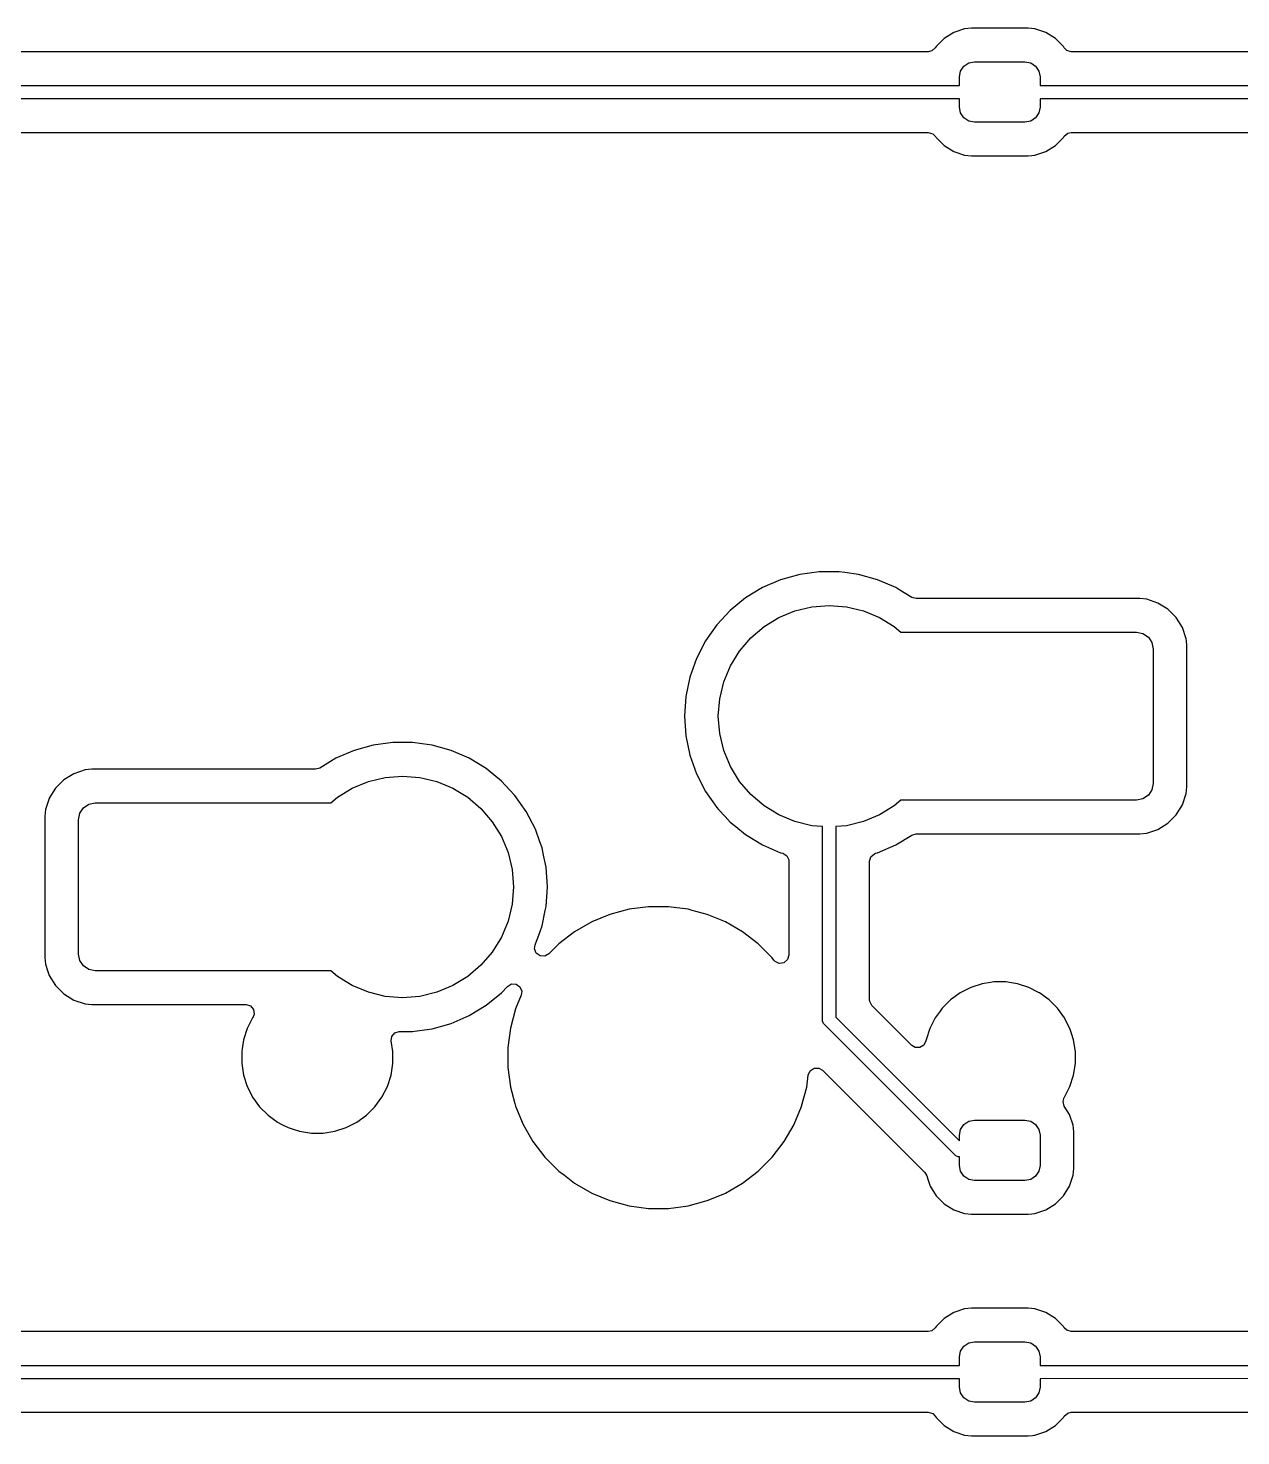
# Model space of a CAD drawing. Header units: millimetres. Extents: x 46 to 4458, y 59 to 1499.
# Drawn here: x 1665.3 to 1683.35, y 861.31 to 882.26 of the extents above; entities that cross this region are included whole.
import ezdxf

# ---------------------------------------------------------------- set-up
doc = ezdxf.new("R2010")
doc.units = ezdxf.units.MM
doc.layers.add('BLACK', color=7, linetype='Continuous')

msp = doc.modelspace()

# ---------------------------------------------------------------- linework, layer by layer
at = {"layer": 'BLACK', "linetype": 'Continuous'}
for p, q in [((1679.24041, 882.24724), (1679.07942, 882.19389)), ((1679.33976, 882.25739), (1679.24041, 882.24724)), ((1679.24041, 882.24724), (1679.24041, 882.24724)), ((1679.33978, 882.25739), (1679.33976, 882.25739)), ((1680.18647, 882.25739), (1679.33978, 882.25739)), ((1680.28583, 882.24724), (1680.18647, 882.25739)), ((1680.38768, 882.21349), (1680.28583, 882.24724)), ((1678.93507, 882.10486), (1678.81515, 881.98493)), ((1678.93508, 882.10486), (1678.93507, 882.10486)), ((1679.07941, 882.19389), (1678.93508, 882.10486)), ((1679.07942, 882.19389), (1679.07941, 882.19389)), ((1680.44682, 882.19389), (1680.38768, 882.21349)), ((1680.59116, 882.10486), (1680.44682, 882.19389)), ((1680.44682, 882.19389), (1680.44682, 882.19389)), ((1680.44682, 882.19389), (1680.44682, 882.19389)), ((1680.71109, 881.98493), (1680.59116, 882.10486)), ((1680.59116, 882.10486), (1680.59116, 882.10486)), ((1678.69812, 881.90739), (1661.77812, 881.90739)), ((1678.75171, 881.91957), (1678.69812, 881.90739)), ((1678.80365, 881.96629), (1678.75171, 881.91957)), ((1678.81515, 881.98493), (1678.80365, 881.96629)), ((1680.71892, 881.97223), (1680.71109, 881.98493)), ((1680.72258, 881.96629), (1680.71892, 881.97223)), ((1680.76108, 881.92707), (1680.72258, 881.96629)), ((1680.82812, 881.90739), (1680.76108, 881.92707)), ((1712.51187, 881.90739), (1680.82812, 881.90739)), ((1679.18025, 881.61799), (1679.22902, 881.69099)), ((1679.22902, 881.69099), (1679.30202, 881.73976)), ((1679.30202, 881.73976), (1679.38812, 881.75689)), ((1679.38812, 881.75689), (1680.13812, 881.75689)), ((1680.13812, 881.75689), (1680.22422, 881.73976)), ((1680.22422, 881.73976), (1680.29722, 881.69099)), ((1680.29722, 881.69099), (1680.34599, 881.61799)), ((1679.16312, 881.53189), (1679.18025, 881.61799)), ((1679.16312, 881.40542), (1679.16312, 881.53189)), ((1680.34599, 881.61799), (1680.36312, 881.53189)), ((1680.36312, 881.53189), (1680.36312, 881.40544)), ((1661.31312, 881.40498), (1679.16312, 881.40542)), ((1679.16312, 881.20734), (1661.31312, 881.2069)), ((1679.16312, 881.08189), (1679.16312, 881.20734)), ((1680.36312, 881.40544), (1712.97687, 881.40624)), ((1712.97687, 881.20816), (1680.36312, 881.20737)), ((1680.36312, 881.20737), (1680.36312, 881.08189)), ((1679.18025, 880.99578), (1679.16312, 881.08189)), ((1679.22902, 880.92279), (1679.18025, 880.99578)), ((1680.34599, 880.99578), (1680.29722, 880.92279)), ((1680.36312, 881.08189), (1680.34599, 880.99578)), ((1679.30202, 880.87401), (1679.22902, 880.92279)), ((1679.38812, 880.85689), (1679.30202, 880.87401)), ((1680.13812, 880.85689), (1679.38812, 880.85689)), ((1680.22422, 880.87401), (1680.13812, 880.85689)), ((1680.29722, 880.92279), (1680.22422, 880.87401)), ((1661.77812, 880.70639), (1678.69812, 880.70639)), ((1678.69812, 880.70639), (1678.76515, 880.6867)), ((1678.76515, 880.6867), (1678.80365, 880.64748)), ((1678.80365, 880.64748), (1678.80885, 880.63906)), ((1678.80885, 880.63906), (1678.81515, 880.62884)), ((1678.81515, 880.62884), (1678.93507, 880.50892)), ((1680.59116, 880.50892), (1680.71109, 880.62884)), ((1680.71109, 880.62884), (1680.72258, 880.64748)), ((1680.72258, 880.64748), (1680.77453, 880.69421)), ((1680.77453, 880.69421), (1680.82812, 880.70639)), ((1680.82812, 880.70639), (1712.51187, 880.70639)), ((1678.93507, 880.50892), (1678.93508, 880.50892)), ((1678.93508, 880.50892), (1679.07941, 880.41989)), ((1679.07941, 880.41989), (1679.07942, 880.41989)), ((1679.07942, 880.41989), (1679.07942, 880.41988)), ((1679.07942, 880.41988), (1679.24041, 880.36654)), ((1679.24041, 880.36654), (1679.33977, 880.35639)), ((1680.18647, 880.35639), (1680.24088, 880.36195)), ((1680.24088, 880.36195), (1680.28583, 880.36654)), ((1680.28583, 880.36654), (1680.44682, 880.41988)), ((1680.44682, 880.41988), (1680.59116, 880.50892)), ((1679.33977, 880.35639), (1680.18646, 880.35639)), ((1680.18646, 880.35639), (1680.18647, 880.35639)), ((1680.18647, 880.35639), (1680.18647, 880.35639)), ((1676.78456, 874.12733), (1676.50127, 874.04795)), ((1677.07602, 874.16739), (1676.78456, 874.12733)), ((1676.78456, 874.12733), (1676.78456, 874.12733)), ((1677.37022, 874.16739), (1677.07602, 874.16739)), ((1677.07602, 874.16739), (1677.07602, 874.16739)), ((1677.45474, 874.15577), (1677.37022, 874.16739)), ((1677.37022, 874.16739), (1677.37022, 874.16739)), ((1677.66167, 874.12733), (1677.45474, 874.15577)), ((1677.66168, 874.12733), (1677.66167, 874.12733)), ((1677.94496, 874.04795), (1677.66168, 874.12733)), ((1677.66168, 874.12733), (1677.66168, 874.12733)), ((1676.23144, 873.93075), (1675.98007, 873.77789)), ((1676.50127, 874.04795), (1676.23144, 873.93075)), ((1676.23144, 873.93075), (1676.23144, 873.93075)), ((1678.21479, 873.93075), (1677.94496, 874.04795)), ((1678.22938, 873.92188), (1678.21479, 873.93075)), ((1678.27577, 873.89367), (1678.22938, 873.92188)), ((1678.45375, 873.78544), (1678.27577, 873.89367)), ((1675.98007, 873.77789), (1675.75186, 873.59223)), ((1676.965, 873.64657), (1677.22312, 873.66689)), ((1677.22312, 873.66689), (1677.48124, 873.64657)), ((1678.51818, 873.76739), (1678.45375, 873.78544)), ((1679.89599, 873.76739), (1678.51818, 873.76739)), ((1679.896, 873.76739), (1679.89599, 873.76739)), ((1681.84813, 873.76739), (1679.896, 873.76739)), ((1681.84814, 873.76739), (1681.84813, 873.76739)), ((1681.95091, 873.75689), (1681.84814, 873.76739)), ((1681.95092, 873.75689), (1681.95091, 873.75689)), ((1682.11745, 873.7017), (1681.95092, 873.75689)), ((1682.26678, 873.6096), (1682.11745, 873.7017)), ((1675.75186, 873.59223), (1675.55105, 873.37721)), ((1676.25327, 873.35177), (1676.47404, 873.48705)), ((1676.47404, 873.48705), (1676.71324, 873.58613)), ((1676.71324, 873.58613), (1676.965, 873.64657)), ((1677.48124, 873.64657), (1677.733, 873.58613)), ((1677.733, 873.58613), (1677.9722, 873.48705)), ((1677.9722, 873.48705), (1678.19297, 873.35177)), ((1682.39083, 873.48554), (1682.26678, 873.6096)), ((1682.48293, 873.33622), (1682.39083, 873.48554)), ((1675.55105, 873.37721), (1675.3814, 873.13687)), ((1676.05639, 873.18361), (1676.25327, 873.35177)), ((1678.19297, 873.35177), (1678.29234, 873.26689)), ((1678.29234, 873.26689), (1679.84812, 873.26689)), ((1679.84812, 873.26689), (1681.79812, 873.26689)), ((1681.79812, 873.26689), (1681.89379, 873.24786)), ((1681.89379, 873.24786), (1681.9749, 873.19366)), ((1682.53812, 873.16969), (1682.48293, 873.33622)), ((1675.3814, 873.13687), (1675.24605, 872.87565)), ((1675.3814, 873.13687), (1675.3814, 873.13687)), ((1675.88824, 872.98673), (1676.05639, 873.18361)), ((1681.9749, 873.19366), (1682.02909, 873.11256)), ((1682.02909, 873.11256), (1682.04812, 873.01689)), ((1682.53812, 873.16968), (1682.53812, 873.16969)), ((1682.54147, 873.13687), (1682.53812, 873.16968)), ((1682.54862, 873.0669), (1682.54147, 873.13687)), ((1682.54862, 870.96688), (1682.54862, 873.0669)), ((1675.24605, 872.87565), (1675.14753, 872.59845)), ((1675.75296, 872.76597), (1675.88824, 872.98673)), ((1682.04812, 873.01689), (1682.04812, 871.01689)), ((1675.65388, 872.52677), (1675.75296, 872.76597)), ((1675.14752, 872.59843), (1675.08767, 872.3104)), ((1675.14753, 872.59845), (1675.14752, 872.59843)), ((1675.59343, 872.275), (1675.65388, 872.52677)), ((1675.08767, 872.3104), (1675.06759, 872.01689)), ((1675.08767, 872.3104), (1675.08767, 872.3104)), ((1675.57312, 872.01689), (1675.59343, 872.275)), ((1675.06759, 872.01689), (1675.08767, 871.72338)), ((1675.59343, 871.75877), (1675.57312, 872.01689)), ((1670.43456, 871.58733), (1670.15127, 871.50795)), ((1670.72602, 871.62739), (1670.43456, 871.58733)), ((1670.43456, 871.58733), (1670.43456, 871.58733)), ((1671.02022, 871.62739), (1670.72602, 871.62739)), ((1670.72602, 871.62739), (1670.72602, 871.62739)), ((1671.16595, 871.60736), (1671.02022, 871.62739)), ((1671.02022, 871.62739), (1671.02022, 871.62739)), ((1671.31167, 871.58733), (1671.16595, 871.60736)), ((1671.31168, 871.58733), (1671.31167, 871.58733)), ((1671.59496, 871.50795), (1671.31168, 871.58733)), ((1671.31168, 871.58733), (1671.31168, 871.58733)), ((1675.08767, 871.72338), (1675.08767, 871.72337)), ((1675.08767, 871.72337), (1675.14752, 871.43534)), ((1675.65388, 871.50701), (1675.59343, 871.75877)), ((1669.88144, 871.39075), (1669.64249, 871.24544)), ((1670.15127, 871.50795), (1669.88144, 871.39075)), ((1669.88144, 871.39075), (1669.88144, 871.39075)), ((1671.86479, 871.39075), (1671.59496, 871.50795)), ((1671.8648, 871.39075), (1671.86479, 871.39075)), ((1672.11616, 871.23789), (1671.8648, 871.39075)), ((1675.14752, 871.43534), (1675.14753, 871.43533)), ((1675.14753, 871.43533), (1675.24605, 871.15813)), ((1675.75296, 871.2678), (1675.65388, 871.50701)), ((1665.97878, 871.1617), (1665.82946, 871.0696)), ((1665.97879, 871.1617), (1665.97878, 871.1617)), ((1666.14532, 871.21689), (1665.97879, 871.1617)), ((1666.2481, 871.22739), (1666.14532, 871.21689)), ((1666.14532, 871.21689), (1666.14532, 871.21689)), ((1666.24812, 871.22739), (1666.2481, 871.22739)), ((1669.57806, 871.22739), (1666.24812, 871.22739)), ((1669.64249, 871.24544), (1669.57806, 871.22739)), ((1672.11617, 871.23789), (1672.11616, 871.23789)), ((1672.14522, 871.21425), (1672.11617, 871.23789)), ((1672.11617, 871.23789), (1672.11617, 871.23789)), ((1672.34438, 871.05223), (1672.14522, 871.21425)), ((1675.24605, 871.15813), (1675.3814, 870.89691)), ((1675.88824, 871.04704), (1675.75296, 871.2678)), ((1665.70541, 870.94555), (1665.61331, 870.79622)), ((1665.82946, 871.0696), (1665.70541, 870.94555)), ((1669.90327, 870.81177), (1670.12404, 870.94705)), ((1670.12404, 870.94705), (1670.36324, 871.04613)), ((1670.36324, 871.04613), (1670.615, 871.10657)), ((1670.615, 871.10657), (1670.87312, 871.12689)), ((1670.87312, 871.12689), (1671.13124, 871.10657)), ((1671.13124, 871.10657), (1671.383, 871.04613)), ((1671.383, 871.04613), (1671.6222, 870.94705)), ((1671.6222, 870.94705), (1671.84297, 870.81177)), ((1672.34438, 871.05222), (1672.34438, 871.05223)), ((1672.47072, 870.91695), (1672.34438, 871.05222)), ((1672.34438, 871.05222), (1672.34438, 871.05222)), ((1676.05639, 870.85016), (1675.88824, 871.04704)), ((1682.04812, 871.01689), (1682.02909, 870.92122)), ((1682.53812, 870.86409), (1682.54862, 870.96688)), ((1665.61151, 870.7908), (1665.55812, 870.62968)), ((1665.6133, 870.79622), (1665.61151, 870.7908)), ((1665.61331, 870.79622), (1665.6133, 870.79622)), ((1666.20245, 870.70786), (1666.29812, 870.72689)), ((1666.29812, 870.72689), (1668.34812, 870.72689)), ((1668.34812, 870.72689), (1669.80389, 870.72689)), ((1669.80389, 870.72689), (1669.90327, 870.81177)), ((1671.84297, 870.81177), (1672.03985, 870.64361)), ((1672.54519, 870.83721), (1672.47072, 870.91695)), ((1672.71484, 870.59687), (1672.54519, 870.83721)), ((1675.3814, 870.89691), (1675.3814, 870.8969)), ((1675.3814, 870.8969), (1675.55105, 870.65656)), ((1676.25327, 870.68201), (1676.05639, 870.85016)), ((1678.29234, 870.76689), (1678.19297, 870.68201)), ((1679.74812, 870.76689), (1678.29234, 870.76689)), ((1681.79812, 870.76689), (1679.74812, 870.76689)), ((1681.89379, 870.78592), (1681.79812, 870.76689)), ((1681.9749, 870.84011), (1681.89379, 870.78592)), ((1682.02909, 870.92122), (1681.9749, 870.84011)), ((1682.48293, 870.69755), (1682.53812, 870.86409)), ((1665.55812, 870.62968), (1665.54762, 870.5269)), ((1665.54762, 870.5269), (1665.54762, 868.42689)), ((1665.55812, 870.62968), (1665.55812, 870.62968)), ((1665.55812, 870.62968), (1665.55812, 870.62968)), ((1666.04812, 870.47689), (1666.06715, 870.57256)), ((1666.06715, 870.57256), (1666.12134, 870.65366)), ((1666.12134, 870.65366), (1666.20245, 870.70786)), ((1672.03985, 870.64361), (1672.208, 870.44673)), ((1672.71484, 870.59686), (1672.71484, 870.59687)), ((1672.71484, 870.59687), (1672.71484, 870.59687)), ((1672.85019, 870.33565), (1672.71484, 870.59686)), ((1675.55105, 870.65656), (1675.57689, 870.6289)), ((1675.57689, 870.6289), (1675.67379, 870.52515)), ((1675.67379, 870.52515), (1675.75186, 870.44155)), ((1676.47404, 870.54673), (1676.25327, 870.68201)), ((1676.71324, 870.44764), (1676.47404, 870.54673)), ((1677.9722, 870.54673), (1677.733, 870.44764)), ((1678.19297, 870.68201), (1677.9722, 870.54673)), ((1682.26678, 870.42418), (1682.39083, 870.54823)), ((1682.39083, 870.54823), (1682.48293, 870.69755)), ((1666.04812, 868.47689), (1666.04812, 870.47689)), ((1672.208, 870.44673), (1672.34328, 870.22597)), ((1672.91761, 870.14595), (1672.85019, 870.33565)), ((1675.75186, 870.44155), (1675.83485, 870.37403)), ((1675.83485, 870.37403), (1675.98007, 870.25589)), ((1676.965, 870.3872), (1676.71324, 870.44764)), ((1677.12381, 870.3747), (1676.965, 870.3872)), ((1677.12504, 867.47738), (1677.12381, 870.3747)), ((1677.48124, 870.3872), (1677.3219, 870.37466)), ((1677.3219, 870.37466), (1677.3231, 867.53567)), ((1677.733, 870.44764), (1677.48124, 870.3872)), ((1681.95092, 870.27689), (1682.11745, 870.33207)), ((1682.11745, 870.33207), (1682.26678, 870.42418)), ((1672.34328, 870.22597), (1672.44236, 869.98677)), ((1672.94871, 870.05845), (1672.91761, 870.14595)), ((1675.98007, 870.25589), (1675.98007, 870.25589)), ((1675.98007, 870.25589), (1675.98007, 870.25589)), ((1675.98007, 870.25589), (1676.23144, 870.10303)), ((1676.23144, 870.10303), (1676.23144, 870.10303)), ((1676.23144, 870.10303), (1676.50128, 869.98582)), ((1677.94496, 869.98582), (1678.21479, 870.10302)), ((1678.21479, 870.10302), (1678.2148, 870.10303)), ((1678.2148, 870.10303), (1678.45375, 870.24834)), ((1678.2148, 870.10303), (1678.2148, 870.10303)), ((1678.45375, 870.24834), (1678.51818, 870.26639)), ((1678.51818, 870.26639), (1679.6981, 870.26639)), ((1679.6981, 870.26639), (1679.69811, 870.26639)), ((1679.69811, 870.26639), (1681.84813, 870.26639)), ((1681.84813, 870.26639), (1681.95092, 870.27689)), ((1672.44236, 869.98677), (1672.50281, 869.735)), ((1672.94871, 870.05843), (1672.94871, 870.05845)), ((1672.97136, 869.94945), (1672.94871, 870.05843)), ((1673.00857, 869.7704), (1672.97136, 869.94945)), ((1676.50128, 869.98582), (1676.53207, 869.97719)), ((1676.53207, 869.97719), (1676.59132, 869.94015)), ((1676.59132, 869.94015), (1676.62113, 869.87696)), ((1677.82362, 869.85779), (1677.8433, 869.92483)), ((1677.8433, 869.92483), (1677.89611, 869.97058)), ((1677.89611, 869.97058), (1677.91417, 869.97719)), ((1677.91417, 869.97719), (1677.94496, 869.98582)), ((1677.94496, 869.98582), (1677.94496, 869.98582)), ((1672.50281, 869.735), (1672.52312, 869.47689)), ((1673.02864, 869.47689), (1673.00857, 869.7704)), ((1676.62113, 869.87696), (1676.62262, 869.85779)), ((1676.62262, 869.85779), (1676.62262, 868.46141)), ((1677.82362, 868.42689), (1677.82362, 869.85779)), ((1672.52312, 869.47689), (1672.50281, 869.21877)), ((1673.00857, 869.18338), (1673.02864, 869.47689)), ((1672.50281, 869.21877), (1672.44236, 868.96701)), ((1672.94871, 868.89534), (1672.99682, 869.12682)), ((1672.99682, 869.12682), (1673.00857, 869.18338)), ((1673.96012, 869.06674), (1673.68832, 868.95415)), ((1674.24432, 869.14289), (1673.96012, 869.06674)), ((1674.536, 869.18129), (1674.24432, 869.14289)), ((1674.53601, 869.18129), (1674.536, 869.18129)), ((1674.83023, 869.18129), (1674.53601, 869.18129)), ((1674.53601, 869.18129), (1674.53601, 869.18129)), ((1674.83024, 869.18129), (1674.83023, 869.18129)), ((1674.83023, 869.18129), (1674.83023, 869.18129)), ((1675.12192, 869.14289), (1674.83024, 869.18129)), ((1675.18187, 869.12682), (1675.12192, 869.14289)), ((1675.12192, 869.14289), (1675.12192, 869.14289)), ((1675.12192, 869.14289), (1675.12192, 869.14289)), ((1675.40611, 869.06674), (1675.18187, 869.12682)), ((1675.67791, 868.95415), (1675.40611, 869.06674)), ((1672.44236, 868.96701), (1672.34328, 868.7278)), ((1672.90063, 868.76005), (1672.94871, 868.89533)), ((1672.94871, 868.89533), (1672.94871, 868.89534)), ((1672.94871, 868.89534), (1672.94871, 868.89534)), ((1673.68831, 868.95415), (1673.43353, 868.80705)), ((1673.68832, 868.95415), (1673.68831, 868.95415)), ((1675.67793, 868.95415), (1675.67791, 868.95415)), ((1675.93271, 868.80705), (1675.67793, 868.95415)), ((1672.34328, 868.7278), (1672.208, 868.50704)), ((1672.85368, 868.62793), (1672.90063, 868.76005)), ((1673.43351, 868.80704), (1673.20011, 868.62794)), ((1673.43353, 868.80705), (1673.43351, 868.80704)), ((1675.93272, 868.80704), (1675.93271, 868.80705)), ((1675.93271, 868.80705), (1675.93271, 868.80705)), ((1676.16613, 868.62794), (1675.93272, 868.80704)), ((1675.93272, 868.80704), (1675.93272, 868.80704)), ((1675.93272, 868.80704), (1675.93272, 868.80704)), ((1665.54762, 868.42689), (1665.54762, 868.42687)), ((1665.54762, 868.42687), (1665.55812, 868.32409)), ((1666.06715, 868.38122), (1666.04812, 868.47689)), ((1672.208, 868.50704), (1672.03985, 868.31016)), ((1672.83901, 868.55704), (1672.84896, 868.61529)), ((1672.86343, 868.49158), (1672.83901, 868.55704)), ((1672.84896, 868.61529), (1672.85019, 868.61811)), ((1672.85019, 868.61812), (1672.85368, 868.62793)), ((1672.85019, 868.61811), (1672.85019, 868.61812)), ((1672.91936, 868.44971), (1672.86343, 868.49158)), ((1672.98905, 868.44472), (1672.91936, 868.44971)), ((1673.05038, 868.47821), (1672.98905, 868.44472)), ((1673.20011, 868.62794), (1673.05038, 868.47821)), ((1676.16614, 868.62793), (1676.16613, 868.62794)), ((1676.37416, 868.4199), (1676.16614, 868.62793)), ((1676.37417, 868.41989), (1676.37416, 868.4199)), ((1676.40024, 868.38592), (1676.37417, 868.41989)), ((1676.62262, 868.46141), (1676.60293, 868.39437)), ((1677.82362, 867.79698), (1677.82362, 868.42689)), ((1665.55812, 868.32409), (1665.55812, 868.32409)), ((1665.55812, 868.32409), (1665.589, 868.23091)), ((1665.589, 868.23091), (1665.61331, 868.15755)), ((1666.12134, 868.30011), (1666.06715, 868.38122)), ((1666.20245, 868.24592), (1666.12134, 868.30011)), ((1666.29812, 868.22689), (1666.20245, 868.24592)), ((1668.22312, 868.22689), (1666.29812, 868.22689)), ((1669.80389, 868.22689), (1668.22312, 868.22689)), ((1669.90327, 868.14201), (1669.80389, 868.22689)), ((1672.03985, 868.31016), (1671.84297, 868.14201)), ((1676.41742, 868.36769), (1676.40024, 868.38592)), ((1676.48097, 868.33867), (1676.41742, 868.36769)), ((1676.55013, 868.34861), (1676.48097, 868.33867)), ((1676.60293, 868.39437), (1676.55013, 868.34861)), ((1665.61331, 868.15755), (1665.70541, 868.00823)), ((1665.70541, 868.00823), (1665.82946, 867.88418)), ((1670.12404, 868.00673), (1669.90327, 868.14201)), ((1670.36324, 867.90764), (1670.12404, 868.00673)), ((1671.6222, 868.00673), (1671.383, 867.90764)), ((1671.84297, 868.14201), (1671.6222, 868.00673)), ((1672.43261, 867.99602), (1672.49275, 868.03158)), ((1672.49275, 868.03158), (1672.56257, 868.02898)), ((1672.56257, 868.02898), (1672.6199, 867.98904)), ((1679.49956, 868.03467), (1679.33108, 867.97993)), ((1679.62478, 868.05451), (1679.49956, 868.03467)), ((1679.67454, 868.06239), (1679.62478, 868.05451)), ((1679.8517, 868.06239), (1679.67454, 868.06239)), ((1679.93919, 868.04853), (1679.8517, 868.06239)), ((1680.02668, 868.03467), (1679.93919, 868.04853)), ((1680.19516, 867.97993), (1680.02668, 868.03467)), ((1665.82946, 867.88418), (1665.97879, 867.79207)), ((1665.97879, 867.79207), (1666.14532, 867.73689)), ((1670.615, 867.8472), (1670.36324, 867.90764)), ((1670.87312, 867.82689), (1670.615, 867.8472)), ((1671.13124, 867.8472), (1670.87312, 867.82689)), ((1671.383, 867.90764), (1671.13124, 867.8472)), ((1672.11617, 867.71589), (1672.34438, 867.90155)), ((1672.34438, 867.90155), (1672.43261, 867.99602)), ((1672.63779, 867.86393), (1672.55327, 867.65988)), ((1672.6199, 867.98904), (1672.64654, 867.92445)), ((1672.64654, 867.92445), (1672.63779, 867.86393)), ((1677.82645, 867.77063), (1677.82362, 867.79698)), ((1679.0299, 867.79537), (1678.90464, 867.6701)), ((1679.02991, 867.79537), (1679.0299, 867.79537)), ((1679.0299, 867.79537), (1679.0299, 867.79537)), ((1679.09887, 867.84548), (1679.02991, 867.79537)), ((1679.17323, 867.8995), (1679.09887, 867.84548)), ((1679.33108, 867.97993), (1679.17323, 867.8995)), ((1679.33108, 867.97993), (1679.33108, 867.97993)), ((1680.33975, 867.90626), (1680.19516, 867.97993)), ((1680.19516, 867.97993), (1680.19516, 867.97993)), ((1680.35301, 867.8995), (1680.33975, 867.90626)), ((1680.49633, 867.79537), (1680.35301, 867.8995)), ((1680.6216, 867.6701), (1680.49633, 867.79537)), ((1666.14532, 867.73689), (1666.24811, 867.72639)), ((1666.24811, 867.72639), (1668.17524, 867.72639)), ((1668.17524, 867.72639), (1668.17525, 867.72639)), ((1668.17525, 867.72639), (1668.54217, 867.72639)), ((1668.54217, 867.72639), (1668.60921, 867.7067)), ((1668.60921, 867.7067), (1668.65496, 867.6539)), ((1668.6649, 867.58474), (1668.64249, 867.52951)), ((1668.65496, 867.6539), (1668.6649, 867.58474)), ((1671.8648, 867.56303), (1672.11617, 867.71589)), ((1672.55327, 867.65988), (1672.47712, 867.37568)), ((1677.85994, 867.7093), (1677.82645, 867.77063)), ((1678.4527, 867.11654), (1677.85994, 867.7093)), ((1678.87338, 867.62709), (1678.80051, 867.52678)), ((1678.90464, 867.6701), (1678.87338, 867.62709)), ((1678.90464, 867.6701), (1678.90464, 867.6701)), ((1678.90464, 867.6701), (1678.90464, 867.6701)), ((1680.72573, 867.52678), (1680.6216, 867.6701)), ((1668.64051, 867.52678), (1668.56008, 867.36893)), ((1668.64249, 867.52951), (1668.64051, 867.52678)), ((1671.31167, 867.36645), (1671.59496, 867.44582)), ((1671.59496, 867.44582), (1671.8648, 867.56303)), ((1672.47712, 867.37568), (1672.43872, 867.084)), ((1677.13997, 867.44133), (1677.12504, 867.47738)), ((1677.15241, 867.42618), (1677.13997, 867.44133)), ((1679.10756, 865.47374), (1677.15241, 867.42618)), ((1677.3231, 867.53567), (1679.16312, 865.69821)), ((1678.80051, 867.52678), (1678.72008, 867.36893)), ((1680.74222, 867.49442), (1680.72573, 867.52678)), ((1680.80616, 867.36893), (1680.74222, 867.49442)), ((1668.50533, 867.20044), (1668.48405, 867.06604)), ((1668.56008, 867.36893), (1668.50533, 867.20044)), ((1668.56008, 867.36893), (1668.56008, 867.36893)), ((1670.70367, 867.18299), (1670.71262, 867.25228)), ((1670.72862, 867.02547), (1670.70367, 867.18299)), ((1670.71262, 867.25228), (1670.75762, 867.30573)), ((1670.75762, 867.30573), (1670.82437, 867.32637)), ((1670.82437, 867.32637), (1670.82614, 867.32639)), ((1670.82614, 867.32639), (1671.02022, 867.32639)), ((1671.02022, 867.32639), (1671.05164, 867.33071)), ((1671.05164, 867.33071), (1671.31167, 867.36645)), ((1678.66286, 867.18482), (1678.63293, 867.12168)), ((1678.66533, 867.20045), (1678.66286, 867.18482)), ((1678.72008, 867.36893), (1678.66533, 867.20045)), ((1678.72008, 867.36893), (1678.72008, 867.36893)), ((1680.83046, 867.29416), (1680.80616, 867.36893)), ((1680.80616, 867.36893), (1680.80616, 867.36893)), ((1680.86091, 867.20044), (1680.83046, 867.29416)), ((1680.88862, 867.02547), (1680.86091, 867.20044)), ((1668.48405, 867.06604), (1668.47762, 867.02547)), ((1668.47762, 867.02547), (1668.47762, 866.84831)), ((1670.72862, 866.84831), (1670.72862, 867.02547)), ((1672.43872, 867.084), (1672.43872, 867.08399)), ((1672.43872, 867.08399), (1672.43872, 866.78979)), ((1678.50375, 867.08575), (1678.4527, 867.11654)), ((1678.57361, 867.08475), (1678.50375, 867.08575)), ((1678.63293, 867.12168), (1678.57361, 867.08475)), ((1680.88862, 866.84831), (1680.88862, 867.02547)), ((1668.47762, 866.84831), (1668.48868, 866.77847)), ((1668.48868, 866.77847), (1668.50533, 866.67333)), ((1670.70091, 866.67333), (1670.72862, 866.84831)), ((1672.43872, 866.78979), (1672.43872, 866.78977)), ((1672.43872, 866.78977), (1672.47703, 866.49878)), ((1676.94082, 866.74), (1676.99914, 866.77847)), ((1676.99914, 866.77847), (1677.06901, 866.7793)), ((1677.06901, 866.7793), (1677.12317, 866.7476)), ((1677.12317, 866.7476), (1678.64514, 865.22563)), ((1680.86091, 866.67333), (1680.88862, 866.84831)), ((1668.50533, 866.67333), (1668.56008, 866.50485)), ((1670.64616, 866.50485), (1670.70091, 866.67333)), ((1676.88912, 866.49809), (1676.91255, 866.6761)), ((1676.91255, 866.6761), (1676.94082, 866.74)), ((1680.80616, 866.50485), (1680.86091, 866.67333)), ((1668.56008, 866.50485), (1668.56008, 866.50485)), ((1668.56008, 866.50485), (1668.63209, 866.36352)), ((1668.63209, 866.36352), (1668.64051, 866.347)), ((1668.64051, 866.347), (1668.74464, 866.20367)), ((1670.4616, 866.20367), (1670.56573, 866.347)), ((1670.56573, 866.347), (1670.64616, 866.50485)), ((1672.47703, 866.49878), (1672.47712, 866.49809)), ((1672.47712, 866.49809), (1672.54254, 866.25393)), ((1676.81297, 866.2139), (1676.88912, 866.49809)), ((1680.70557, 866.28138), (1680.72382, 866.34388)), ((1680.72382, 866.34388), (1680.72572, 866.34698)), ((1680.72572, 866.34698), (1680.72573, 866.347)), ((1680.72573, 866.347), (1680.80616, 866.50485)), ((1668.74464, 866.20367), (1668.86991, 866.0784)), ((1670.33633, 866.0784), (1670.4616, 866.20367)), ((1672.54254, 866.25393), (1672.55327, 866.21389)), ((1672.55327, 866.21389), (1672.66585, 865.94209)), ((1676.7012, 865.94407), (1676.80956, 866.20567)), ((1676.80956, 866.20567), (1676.81297, 866.2139)), ((1680.72401, 866.21399), (1680.70557, 866.28138)), ((1680.80012, 866.09059), (1680.72401, 866.21399)), ((1668.86991, 866.0784), (1669.01323, 865.97427)), ((1669.01323, 865.97427), (1669.0764, 865.94208)), ((1669.0764, 865.94208), (1669.17108, 865.89385)), ((1670.03516, 865.89385), (1670.19301, 865.97427)), ((1670.19301, 865.97427), (1670.33633, 866.0784)), ((1672.66585, 865.94209), (1672.66586, 865.94208)), ((1672.66586, 865.94208), (1672.81296, 865.6873)), ((1676.55327, 865.68729), (1676.70038, 865.94208)), ((1676.70038, 865.94208), (1676.7012, 865.94407)), ((1679.18025, 865.86799), (1679.22902, 865.94099)), ((1679.22902, 865.94099), (1679.30202, 865.98976)), ((1679.30202, 865.98976), (1679.38812, 866.00689)), ((1679.38812, 866.00689), (1680.13812, 866.00689)), ((1680.13812, 866.00689), (1680.22422, 865.98976)), ((1680.22422, 865.98976), (1680.29722, 865.94099)), ((1680.29722, 865.94099), (1680.34599, 865.86799)), ((1680.80012, 866.09058), (1680.80012, 866.09059)), ((1680.80012, 866.09059), (1680.80012, 866.09059)), ((1680.85347, 865.9296), (1680.80012, 866.09058)), ((1680.86362, 865.83023), (1680.85347, 865.9296)), ((1669.17108, 865.89385), (1669.17108, 865.89384)), ((1669.17108, 865.89384), (1669.2448, 865.86989)), ((1669.2448, 865.86989), (1669.33956, 865.8391)), ((1669.33956, 865.8391), (1669.51454, 865.81139)), ((1669.51454, 865.81139), (1669.51454, 865.81139)), ((1669.51454, 865.81139), (1669.6917, 865.81139)), ((1669.6917, 865.81139), (1669.86667, 865.8391)), ((1669.6917, 865.81139), (1669.6917, 865.81139)), ((1669.86667, 865.8391), (1670.03516, 865.89385)), ((1679.16312, 865.78189), (1679.18025, 865.86799)), ((1679.16312, 865.69821), (1679.16312, 865.78189)), ((1680.34599, 865.86799), (1680.36312, 865.78189)), ((1680.36312, 865.78189), (1680.36312, 865.33189)), ((1680.86362, 865.28354), (1680.86362, 865.83023)), ((1672.81296, 865.6873), (1672.81297, 865.68728)), ((1672.81297, 865.68728), (1672.99207, 865.45388)), ((1676.37417, 865.45388), (1676.55327, 865.68729)), ((1672.99207, 865.45388), (1672.99207, 865.45387)), ((1672.99207, 865.45387), (1673.2001, 865.24584)), ((1676.16613, 865.24584), (1676.37417, 865.45388)), ((1679.11812, 865.46937), (1679.10756, 865.47374)), ((1679.14361, 865.45881), (1679.11812, 865.46937)), ((1679.16312, 865.45689), (1679.14361, 865.45881)), ((1679.16312, 865.33189), (1679.16312, 865.45689)), ((1679.18025, 865.24578), (1679.16312, 865.33189)), ((1680.36312, 865.33189), (1680.34599, 865.24578)), ((1680.85347, 865.18418), (1680.86362, 865.28354)), ((1673.2001, 865.24584), (1673.20011, 865.24584)), ((1673.20011, 865.24584), (1673.28104, 865.18374)), ((1673.28104, 865.18374), (1673.43352, 865.06673)), ((1675.93272, 865.06673), (1676.16613, 865.24584)), ((1678.64514, 865.22563), (1678.67516, 865.17696)), ((1678.67516, 865.17696), (1678.69618, 865.11353)), ((1678.69618, 865.11353), (1678.72612, 865.02319)), ((1679.22902, 865.17279), (1679.18025, 865.24578)), ((1679.30202, 865.12401), (1679.22902, 865.17279)), ((1679.38812, 865.10689), (1679.30202, 865.12401)), ((1680.13812, 865.10689), (1679.38812, 865.10689)), ((1680.22422, 865.12401), (1680.13812, 865.10689)), ((1680.29722, 865.17279), (1680.22422, 865.12401)), ((1680.34599, 865.24578), (1680.29722, 865.17279)), ((1680.80012, 865.02319), (1680.85347, 865.18418)), ((1673.43352, 865.06673), (1673.43353, 865.06673)), ((1673.43353, 865.06673), (1673.68831, 864.91963)), ((1673.68831, 864.91963), (1673.68832, 864.91962)), ((1673.68832, 864.91962), (1673.96012, 864.80704)), ((1675.40611, 864.80704), (1675.56991, 864.87489)), ((1675.56991, 864.87489), (1675.67791, 864.91962)), ((1675.67791, 864.91962), (1675.67792, 864.91962)), ((1675.67792, 864.91963), (1675.93272, 865.06673)), ((1675.67792, 864.91962), (1675.67792, 864.91963)), ((1678.72612, 865.02319), (1678.72612, 865.02318)), ((1678.72612, 865.02318), (1678.81515, 864.87885)), ((1678.81515, 864.87885), (1678.81515, 864.87884)), ((1678.81515, 864.87884), (1678.93507, 864.75892)), ((1680.59116, 864.75892), (1680.71109, 864.87884)), ((1680.71109, 864.87884), (1680.80012, 865.02319)), ((1673.96012, 864.80704), (1673.96013, 864.80704)), ((1673.96013, 864.80704), (1673.96013, 864.80704)), ((1673.96013, 864.80704), (1674.24432, 864.73089)), ((1674.24432, 864.73089), (1674.53601, 864.69249)), ((1674.53601, 864.69249), (1674.53602, 864.69249)), ((1674.53602, 864.69249), (1674.83022, 864.69249)), ((1674.83022, 864.69249), (1674.83023, 864.69249)), ((1674.83023, 864.69249), (1675.12192, 864.73089)), ((1675.12192, 864.73089), (1675.40611, 864.80704)), ((1678.93507, 864.75892), (1678.93508, 864.75892)), ((1678.93508, 864.75892), (1679.07941, 864.66989)), ((1679.07941, 864.66989), (1679.07942, 864.66989)), ((1679.07942, 864.66989), (1679.07942, 864.66988)), ((1679.07942, 864.66988), (1679.24041, 864.61654)), ((1680.28583, 864.61654), (1680.44682, 864.66988)), ((1680.44682, 864.66988), (1680.59116, 864.75892)), ((1679.24041, 864.61654), (1679.33977, 864.60639)), ((1679.33977, 864.60639), (1680.18646, 864.60639)), ((1680.18646, 864.60639), (1680.18647, 864.60639)), ((1680.18647, 864.60639), (1680.24088, 864.61195)), ((1680.18647, 864.60639), (1680.18647, 864.60639)), ((1680.24088, 864.61195), (1680.28583, 864.61654)), ((1679.24041, 863.19724), (1679.07942, 863.14389)), ((1679.33976, 863.20739), (1679.24041, 863.19724)), ((1679.24041, 863.19724), (1679.24041, 863.19724)), ((1679.33978, 863.20739), (1679.33976, 863.20739)), ((1680.18647, 863.20739), (1679.33978, 863.20739)), ((1680.28583, 863.19724), (1680.18647, 863.20739)), ((1680.44681, 863.14389), (1680.28583, 863.19724)), ((1678.93507, 863.05486), (1678.81515, 862.93493)), ((1678.93508, 863.05486), (1678.93507, 863.05486)), ((1679.07941, 863.14389), (1678.93508, 863.05486)), ((1679.07942, 863.14389), (1679.07941, 863.14389)), ((1680.44682, 863.14389), (1680.44681, 863.14389)), ((1680.59116, 863.05486), (1680.44682, 863.14389)), ((1680.44682, 863.14389), (1680.44682, 863.14389)), ((1680.44682, 863.14389), (1680.44682, 863.14389)), ((1680.71109, 862.93493), (1680.59116, 863.05486)), ((1680.59116, 863.05486), (1680.59116, 863.05486)), ((1678.69812, 862.85739), (1661.77812, 862.85739)), ((1678.75171, 862.86957), (1678.69812, 862.85739)), ((1678.80365, 862.91629), (1678.75171, 862.86957)), ((1678.81515, 862.93493), (1678.80365, 862.91629)), ((1680.72258, 862.91629), (1680.71109, 862.93493)), ((1680.76108, 862.87707), (1680.72258, 862.91629)), ((1680.82812, 862.85739), (1680.76108, 862.87707)), ((1714.41687, 862.85739), (1680.82812, 862.85739)), ((1679.16312, 862.48189), (1679.18025, 862.56799)), ((1679.18025, 862.56799), (1679.22902, 862.64099)), ((1679.22902, 862.64099), (1679.30202, 862.68976)), ((1679.30202, 862.68976), (1679.38812, 862.70689)), ((1679.38812, 862.70689), (1680.13812, 862.70689)), ((1680.13812, 862.70689), (1680.22422, 862.68976)), ((1680.22422, 862.68976), (1680.29722, 862.64099)), ((1680.29722, 862.64099), (1680.34599, 862.56799)), ((1680.34599, 862.56799), (1680.36312, 862.48189)), ((1661.31312, 862.35498), (1679.16312, 862.35538)), ((1679.16312, 862.35538), (1679.16312, 862.48189)), ((1680.36312, 862.48189), (1680.36312, 862.35541)), ((1680.36312, 862.35541), (1714.88187, 862.35618)), ((1679.16312, 862.1573), (1661.31312, 862.1569)), ((1679.16312, 862.03189), (1679.16312, 862.1573)), ((1714.88187, 862.1581), (1680.36312, 862.15733)), ((1680.36312, 862.15733), (1680.36312, 862.03189)), ((1679.18025, 861.94578), (1679.16312, 862.03189)), ((1679.22902, 861.87279), (1679.18025, 861.94578)), ((1680.34599, 861.94578), (1680.29722, 861.87279)), ((1680.36312, 862.03189), (1680.34599, 861.94578)), ((1679.30202, 861.82401), (1679.22902, 861.87279)), ((1679.38812, 861.80689), (1679.30202, 861.82401)), ((1680.13812, 861.80689), (1679.38812, 861.80689)), ((1680.22422, 861.82401), (1680.13812, 861.80689)), ((1680.29722, 861.87279), (1680.22422, 861.82401)), ((1661.77812, 861.65639), (1678.69812, 861.65639)), ((1678.69812, 861.65639), (1678.76515, 861.6367)), ((1678.76515, 861.6367), (1678.80365, 861.59748)), ((1678.80365, 861.59748), (1678.81515, 861.57884)), ((1678.81515, 861.57884), (1678.93507, 861.45892)), ((1680.59116, 861.45892), (1680.71109, 861.57884)), ((1680.71109, 861.57884), (1680.72258, 861.59748)), ((1680.72258, 861.59748), (1680.77453, 861.64421)), ((1680.77453, 861.64421), (1680.82812, 861.65639)), ((1680.82812, 861.65639), (1714.41687, 861.65639)), ((1678.93507, 861.45892), (1678.93508, 861.45892)), ((1678.93508, 861.45892), (1679.07941, 861.36989)), ((1679.07941, 861.36989), (1679.07942, 861.36989)), ((1679.07942, 861.36989), (1679.07942, 861.36988)), ((1679.07942, 861.36988), (1679.24041, 861.31654)), ((1679.24041, 861.31654), (1679.33977, 861.30639)), ((1679.33977, 861.30639), (1680.18646, 861.30639)), ((1680.18646, 861.30639), (1680.18647, 861.30639)), ((1680.18647, 861.30639), (1680.24991, 861.31287)), ((1680.18647, 861.30639), (1680.18647, 861.30639)), ((1680.24991, 861.31287), (1680.28583, 861.31654)), ((1680.28583, 861.31654), (1680.44682, 861.36988)), ((1680.44682, 861.36988), (1680.59116, 861.45892))]:
    msp.add_line(p, q, dxfattribs=at)

doc.saveas('drawing.dxf')
